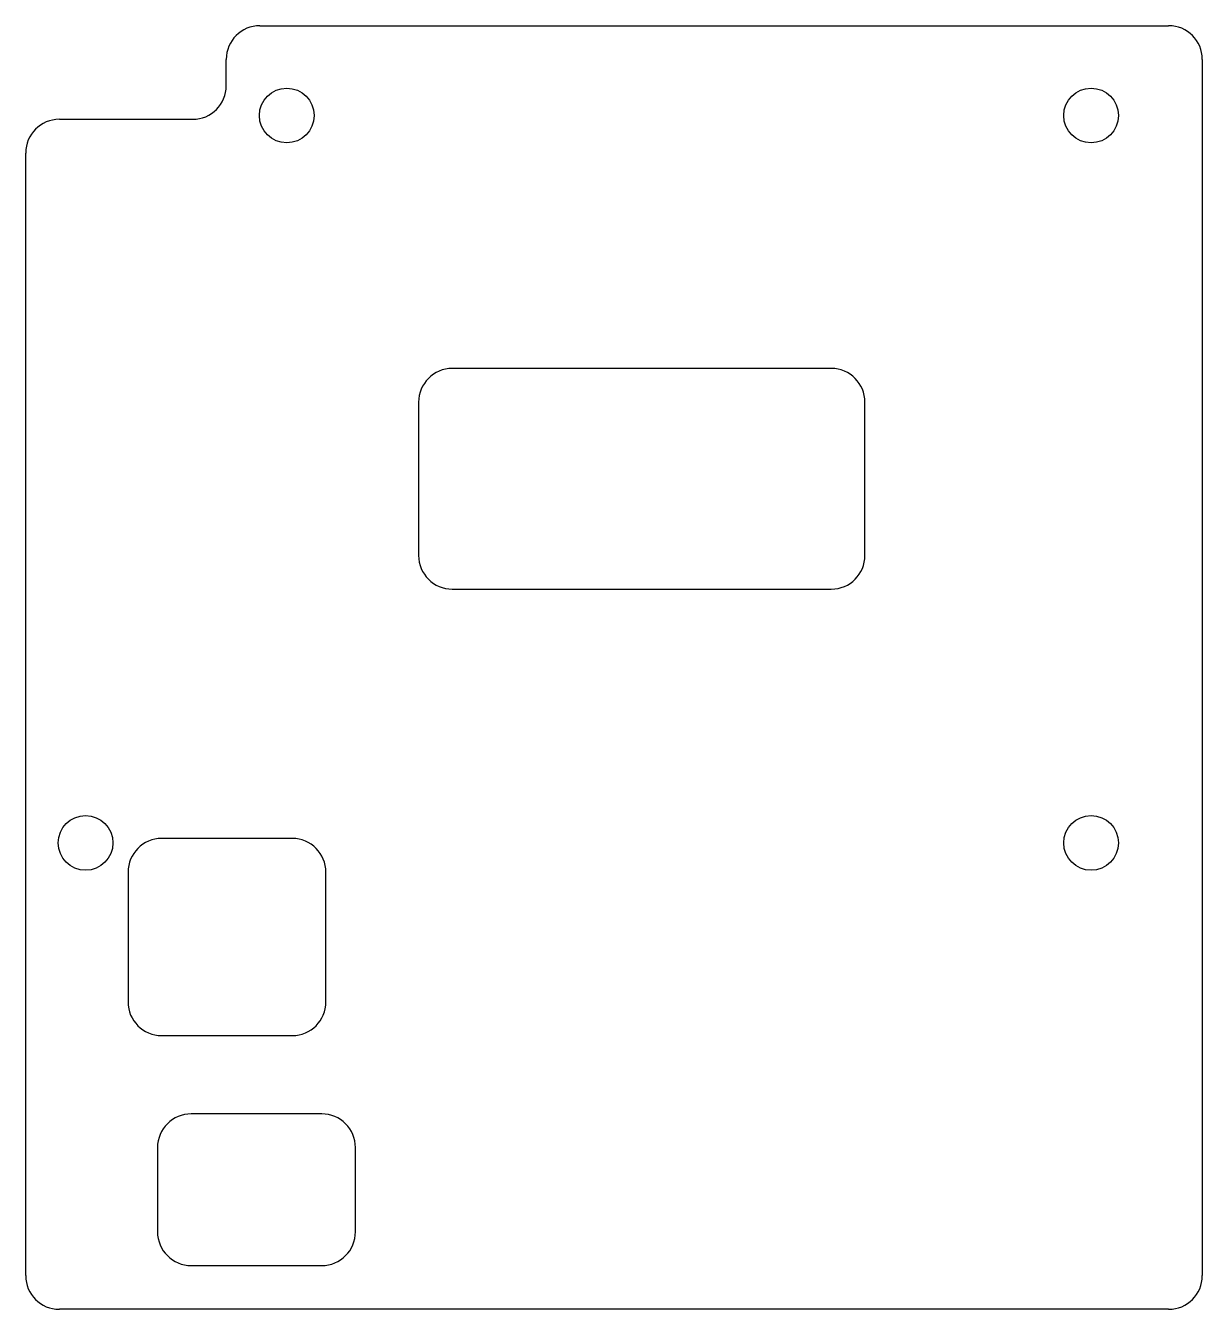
# Model space of a CAD drawing. Header units: millimetres. Extents: x 0.6 to 70.4, y 0.4 to 76.6.
import ezdxf

# ---------------------------------------------------------------- set-up
doc = ezdxf.new("R2010")
doc.units = ezdxf.units.MM
doc.layers.add('View002', color=7, linetype='CONTINUOUS')

msp = doc.modelspace()

# ---------------------------------------------------------------- linework, layer by layer
at = {"layer": 'View002'}
for p, q in [((14.472, 76.622), (68.412, 76.622)), ((12.472, 73.062), (12.472, 74.622)), ((70.412, 74.622), (70.412, 2.422)), ((2.562, 71.062), (10.472, 71.062)), ((0.562, 2.422), (0.562, 69.062)), ((48.387, 56.272), (25.887, 56.272)), ((23.887, 54.272), (23.887, 45.172)), ((50.387, 45.172), (50.387, 54.272)), ((25.887, 43.172), (48.387, 43.172)), ((16.387, 28.372), (8.637, 28.372)), ((6.637, 26.372), (6.637, 18.672)), ((18.387, 18.672), (18.387, 26.372)), ((8.637, 16.672), (16.387, 16.672)), ((18.137, 12.022), (10.387, 12.022)), ((8.387, 10.022), (8.387, 5.022)), ((20.137, 5.022), (20.137, 10.022)), ((10.387, 3.022), (18.137, 3.022)), ((68.412, 0.422), (2.562, 0.422))]:
    msp.add_line(p, q, dxfattribs=at)
for centre in [(16.059, 71.289), (63.809, 71.289), (4.119, 28.109), (63.809, 28.109)]:
    msp.add_circle(centre, 1.625, dxfattribs=at)
for centre, start, end in [((14.472, 74.622), 90, 180), ((68.412, 74.622), 0, 90), ((10.472, 73.062), -90, 0), ((2.562, 69.062), 90, 180), ((25.887, 54.272), 90, 180), ((48.387, 54.272), 0, 90), ((25.887, 45.172), 180, -90), ((48.387, 45.172), -90, 0), ((8.637, 26.372), 90, 180), ((16.387, 26.372), 0, 90), ((8.637, 18.672), 180, -90), ((16.387, 18.672), -90, 0), ((10.387, 10.022), 90, 180), ((18.137, 10.022), 0, 90), ((10.387, 5.022), 180, -90), ((18.137, 5.022), -90, 0), ((2.562, 2.422), 180, -90), ((68.412, 2.422), -90, 0)]:
    msp.add_arc(centre, 2, start, end, dxfattribs=at)

doc.saveas('drawing.dxf')
